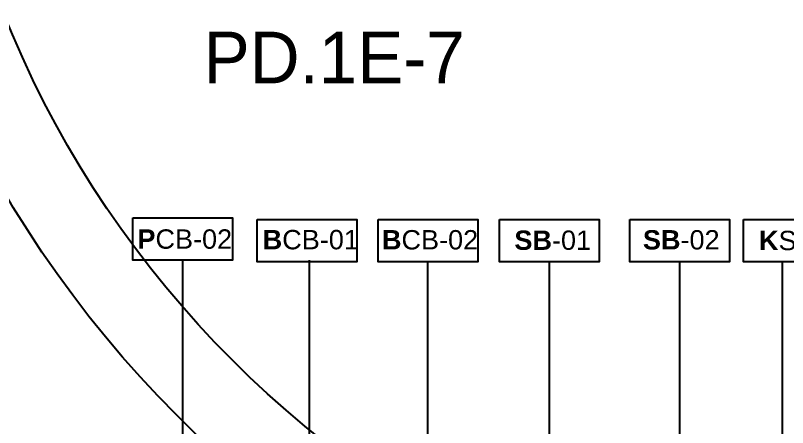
# Model space of a CAD drawing. Header units: metres. Extents: x -325 to 301, y -147 to 149.
# Drawn here: x 22.434 to 23.929, y 74.586 to 75.385 of the extents above; entities that cross this region are included whole.
import ezdxf

# ---------------------------------------------------------------- set-up
doc = ezdxf.new("R2010")
doc.units = ezdxf.units.M
doc.layers.add('-aux', color=50, linetype='Continuous', plot=False)
doc.layers.add('-AUX_MON', color=3, linetype='Continuous', plot=False)
doc.layers.add('0-TX-1_25', color=7, linetype='Continuous', true_color=0x3f4f7f)
doc.layers.add('A-KEYPLAN_HATCH', color=7, linetype='Continuous')
doc.layers.add('A_TEXT_2', color=7, linetype='Continuous')
doc.styles.get("Standard").update_dxf_attribs({"font": 'arial.ttf'})
doc.styles.add('x-llegenda materials$0$ENGRAVERS', font='TT0586M.TTF')

# ---------------------------------------------------------------- blocks, each defined once
blk = doc.blocks.new('hatch keyplan 2')
at = {"layer": 'A-KEYPLAN_HATCH'}
blk.add_lwpolyline([(0, 0.005476596624248486), (0.012874798693294, 0.005476596623793739), (0.012874798693294, -2.273736754432321e-13), (0, 0)], close=True, dxfattribs=at)
blk = doc.blocks.new('hatch keyplan')
at = {"layer": 'A-KEYPLAN_HATCH'}
blk.add_blockref('hatch keyplan 2', (1.430579833341536, 0.8521467901477053), dxfattribs=at)
blk = doc.blocks.new('PCB03')
at = {"layer": 'A-KEYPLAN_HATCH'}
blk.add_blockref('hatch keyplan', (-1.42957983326266, -0.8521467901535917), dxfattribs=at)
at = {"layer": 'A_TEXT_2', "insert": (0.0002022692309803231, 0.0039881901570753), "char_height": 0.0025, "attachment_point": 1}
blk.add_mtext_dynamic_manual_height_columns('\\pi0.00139;{\\fArial|b1|i0|c0|p34;P}CB-02', width=0.01456192034901793, gutter_width=0.015, heights=[0], dxfattribs=at)
blk = doc.blocks.new('B-CB01')
at = {"layer": 'A-KEYPLAN_HATCH'}
blk.add_blockref('hatch keyplan', (-1.430579833341536, -0.8521467901477052), dxfattribs=at)
at = {"layer": 'A_TEXT_2', "insert": (-0.0007977308478921419, 0.004105509799023688), "char_height": 0.0025, "attachment_point": 1}
blk.add_mtext_dynamic_manual_height_columns('\\pi0.00152;{\\fArial|b1|i0|c0|p34;B}CB-01', width=0.01456192034901793, gutter_width=0.015, heights=[0], dxfattribs=at)
blk = doc.blocks.new('SB-01')
at = {"layer": 'A-KEYPLAN_HATCH'}
blk.add_blockref('hatch keyplan', (-1.430579833341536, -0.8521467901477053), dxfattribs=at)
at = {"layer": 'A_TEXT_2', "insert": (-0.0007977307988561444, 0.004032374434375541), "char_height": 0.0025, "attachment_point": 1}
blk.add_mtext_dynamic_manual_height_columns('\\pi0.00271;{\\fArial|b1|i0|c0|p34;SB}-01', width=0.01456192034901793, gutter_width=0.015, heights=[0], dxfattribs=at)
blk = doc.blocks.new('K05')
at = {"layer": 'A-KEYPLAN_HATCH'}
blk.add_blockref('hatch keyplan', (-1.430579833341536, -0.8521467901477054), dxfattribs=at)
at = {"layer": 'A_TEXT_2', "insert": (-0.0007977308945956718, 0.004020148496218123), "char_height": 0.0025, "attachment_point": 1}
blk.add_mtext_dynamic_manual_height_columns('\\pi0.00278;{\\fArial|b1|i0|c0|p34;K}S-01', width=0.01456192034901793, gutter_width=0.015, heights=[0], dxfattribs=at)
blk = doc.blocks.new('B-CB02')
at = {"layer": 'A-KEYPLAN_HATCH'}
blk.add_blockref('hatch keyplan', (-1.430579833341536, -0.8521467901477053), dxfattribs=at)
at = {"layer": 'A_TEXT_2', "insert": (-0.0007977308478888112, 0.004087061300781514), "char_height": 0.0025, "attachment_point": 1}
blk.add_mtext_dynamic_manual_height_columns('\\pi0.00129;{\\fArial|b1|i0|c0|p34;B}CB-02', width=0.01456192034901793, gutter_width=0.015, heights=[0], dxfattribs=at)
blk = doc.blocks.new('SB-02')
at = {"layer": 'A-KEYPLAN_HATCH'}
blk.add_blockref('hatch keyplan', (-1.430579833341138, -0.8521467901475916), dxfattribs=at)
at = {"layer": 'A_TEXT_2', "insert": (-0.0007977306930945227, 0.004083503112326525), "char_height": 0.0025, "attachment_point": 1}
blk.add_mtext_dynamic_manual_height_columns('\\pi0.00249;{\\fArial|b1|i0|c0|p34;SB}-02', width=0.01456192034901793, gutter_width=0.015, heights=[0], dxfattribs=at)

msp = doc.modelspace()

# ---------------------------------------------------------------- linework, layer by layer
at = {"layer": '-AUX_MON'}
for centre, radius in [((19.91883515369868, 76.45016396264691), 2.605396921805838), ((24.25637928558862, 76.12038588246159), 2.135556700202495), ((24.25637928558862, 76.12038588246159), 1.984048339776649)]:
    msp.add_circle(centre, radius, dxfattribs=at)
at = {"layer": '0-TX-1_25'}
for points in [[(22.75792771600482, 74.48567467723312), (22.75792771600482, 74.91062239953945)], [(23.00341939060951, 74.44375248769032), (23.00341939060951, 74.91062239953945)], [(23.23284036277231, 74.33307899859447), (23.23284036277231, 74.90772254919311)], [(23.46799483562846, 74.19774111472225), (23.46799483562846, 74.90772254918629)], [(23.72009626326656, 74.00565041455411), (23.72009626328248, 74.90772254918008)], [(23.91907567939626, 74.55762601669477), (23.91925649263577, 74.907372039878)]]:
    msp.add_lwpolyline(points, dxfattribs=at)

# ---------------------------------------------------------------- block references
at = {"xscale": 14.99999999999007, "yscale": 14.99999999999007, "zscale": 14.99999999999007}
msp.add_blockref('K05', (23.84394072267818, 74.90737883981332), dxfattribs=at)
at = {"layer": '0-TX-1_25', "xscale": 15, "yscale": 15, "zscale": 15}
for name, p in [('PCB03', (22.64636672462198, 74.91062239962945)), ('B-CB01', (22.90194416881279, 74.90772254919482)), ('B-CB02', (23.1362793725726, 74.90772254919482)), ('SB-01', (23.37143384542876, 74.907722549188)), ('SB-02', (23.62353527307681, 74.90772254918008))]:
    msp.add_blockref(name, p, dxfattribs=at)

# ---------------------------------------------------------------- texts
at = {"layer": '-aux', "insert": (22.79847367010643, 75.35345982312987), "char_height": 0.1, "width": 19.21009939306024, "attachment_point": 1, "style": 'x-llegenda materials$0$ENGRAVERS'}
msp.add_mtext('PD.1E-7', dxfattribs=at)

doc.saveas('drawing.dxf')
